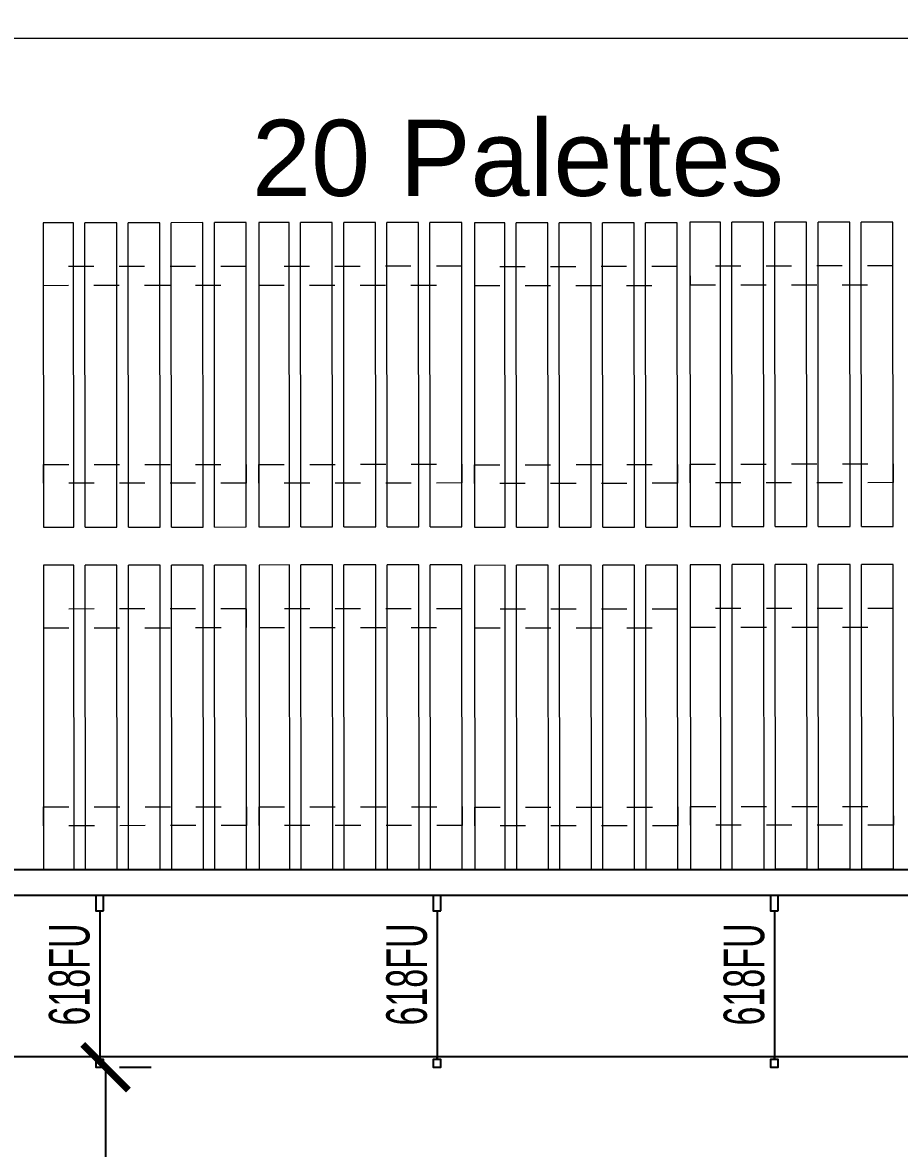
# Model space of a CAD drawing. Header units: millimetres. Extents: x 15590 to 15992, y 1055 to 1132.
# Drawn here: x 15899.816 to 15903.273, y 1106.07 to 1110.509 of the extents above; entities that cross this region are included whole.
import ezdxf
from ezdxf.enums import TextEntityAlignment as Align

# ---------------------------------------------------------------- set-up
doc = ezdxf.new("R2010")
doc.units = ezdxf.units.MM
doc.header["$MEASUREMENT"] = 0
doc.linetypes.add('CACHE2', pattern=[0.1875, 0.125, -0.0625])
doc.layers.get('0').update_dxf_attribs({"lineweight": 9})
for name, color, linetype in [('FAMILLES', 8, 'Continuous'), ('gondole', 6, 'Continuous'), ('Mobilier', 252, 'Continuous')]:
    doc.layers.add(name, color=color, linetype=linetype)
doc.styles.add('Arial', font='arial.ttf')
doc.styles.get("Standard").update_dxf_attribs({"font": 'swiss.ttf', "height": 0.2})
doc.dimstyles.get("Standard").update_dxf_attribs({"dimtxt": 0.2, "dimasz": 0.18, "dimexe": 0.18, "dimexo": 0.0625, "dimgap": 0.05, "dimtad": 1, "dimzin": 4, "dimdsep": 46, "dimtxsty": 'Standard', "dimblk": 'ARCHTICK', "dimcen": 0.09, "dimadec": 0, "dimazin": 0, "dimtfac": 1, "dimtofl": 0, "dimtmove": 0, "dimatfit": 3, "dimfxl": 1, "dimtolj": 1, "dimtzin": 0, "dimarcsym": 0})

# ---------------------------------------------------------------- blocks, each defined once
blk = doc.blocks.new('M618FU-1330')
for points in [[(-0.6365, 1.345), (-0.6465, 1.345), (-0.6465, 1.36), (-0.6765, 1.36), (-0.6765, 1.33), (-0.6465, 1.33), (-0.6465, 1.345), (-0.6365, 1.345)], [(-0.06, 1.345), (-0.6365, 1.345)], [(-0.636, 0.015), (-0.636, 1.345)], [(-0.6365, 0.015), (-0.6465, 0.015), (-0.6465, 0.03), (-0.6765, 0.03), (-0.6765, 0), (-0.6465, 0), (-0.6465, 0.015), (-0.6365, 0.015)], [(-0.06, 0.015), (-0.6365, 0.015)]]:
    blk.add_lwpolyline(points)
for points in [[(-0.06, 1.33), (0, 1.33), (0, 1.36), (-0.06, 1.36)], [(-0.06, 0), (0, 0), (0, 0.03), (-0.06, 0.03)]]:
    blk.add_lwpolyline(points, close=True)
at = {"color": 7, "lineweight": 25}
blk.add_lwpolyline([(0, 0.03), (0, 1.33)], dxfattribs=at)
at = {"color": 151, "lineweight": 15, "width": 0.6}
blk.add_text('618FU', height=0.16, dxfattribs=at).set_placement((-0.1097, 0.1351), align=Align.MIDDLE_RIGHT)
blk = doc.blocks.new('_ArchTick')
at = {"color": 0, "linetype": 'ByBlock', "const_width": 0.15}
blk.add_lwpolyline([(-0.5, -0.5), (0.5, 0.5)], dxfattribs=at)
blk = doc.blocks.new('*D435')
at = {"color": 0, "lineweight": -2, "transparency": 16777216}
for p, q in [((15900.1435, 1106.3903), (15900.1435, 1104.2457)), ((15900.1975, 1106.3903), (15900.3235, 1106.3903)), ((15900.2891, 1104.2457), (15899.9635, 1104.2457))]:
    blk.add_line(p, q, dxfattribs=at)
at = {"layer": 'DEFPOINTS', "color": 0, "transparency": 16777216}
for p in [(15900.135, 1106.3903), (15900.1435, 1104.2457), (15900.3516, 1104.2457)]:
    blk.add_point(p, dxfattribs=at)
at = {"color": 0, "lineweight": -2, "transparency": 16777216, "xscale": 0.18, "yscale": 0.18, "zscale": 0.18}
for p, rotation in [((15900.1435, 1106.3903), 90), ((15900.1435, 1104.2457), 270)]:
    blk.add_blockref('_ArchTick', p, dxfattribs=dict(at, rotation=rotation))
at = {"color": 0, "transparency": 16777216, "insert": (15899.9935, 1105.318), "char_height": 0.2, "attachment_point": 5, "rotation": 90}
blk.add_mtext('\\A1;2.14', dxfattribs=at)
blk = doc.blocks.new('A$C29413FD8')
at = {"layer": 'Mobilier', "color": 34, "linetype": 'Continuous', "lineweight": 9}
for p, q in [((0.125, 1.2), (0, 1.2)), ((0, 1.2), (0, 0)), ((0.125, 1.2), (0.125, 0)), ((0.295, 1.2), (0.17, 1.2)), ((0.17, 1.2), (0.17, 0)), ((0.295, 1.2), (0.295, 0)), ((0.465, 1.2), (0.34, 1.2)), ((0.34, 1.2), (0.34, 0)), ((0.465, 1.2), (0.465, 0)), ((0.635, 1.2), (0.51, 1.2)), ((0.51, 1.2), (0.51, 0)), ((0.635, 1.2), (0.635, 0)), ((0.8, 1.2), (0.68, 1.2)), ((0.68, 1.2), (0.68, 0)), ((0.8, 0), (0.8, 1.2)), ((0, 0), (0.125, 0)), ((0.17, 0), (0.295, 0)), ((0.34, 0), (0.465, 0)), ((0.51, 0), (0.635, 0)), ((0.68, 0), (0.8, 0))]:
    blk.add_line(p, q, dxfattribs=at)
at = {"layer": 'Mobilier', "color": 34, "linetype": 'CACHE2', "lineweight": 9, "ltscale": 0.8}
for points in [[(0, 1.0272), (0.8, 1.0272), (0.8, 0.9533), (0, 0.9533)], [(0, 0.1728), (0.8, 0.1728), (0.8, 0.2467), (0, 0.2467)]]:
    blk.add_lwpolyline(points, close=True, dxfattribs=at)

msp = doc.modelspace()

# ---------------------------------------------------------------- linework, layer by layer
for p, q in [((15906.6348, 1107.1694), (15896.7685, 1107.1694)), ((15907.38, 1107.0668), (15896.7685, 1107.0668))]:
    msp.add_line(p, q)
msp.add_lwpolyline([(15908.4239, 1110.4463), (15899.769, 1110.4463), (15899.7693, 1107.1686), (15908.4242, 1107.1686)], close=True)
msp.add_circle((15910.6295, 1093.1562), 38.4411)

# ---------------------------------------------------------------- block references
at = {"rotation": 180.046047387986}
for p in [(15900.6971, 1109.7202), (15901.5471, 1109.7209), (15902.3971, 1109.7196), (15903.2471, 1109.7222), (15900.6981, 1108.3702), (15901.5481, 1108.3709), (15902.3981, 1108.3696), (15903.2481, 1108.3722)]:
    msp.add_blockref('A$C29413FD8', p, dxfattribs=at)
at = {"layer": 'gondole', "rotation": 90}
for p in [(15900.135, 1107.0668), (15901.465, 1107.0668), (15902.795, 1107.0668), (15904.125, 1107.0668)]:
    msp.add_blockref('M618FU-1330', p, dxfattribs=at)

# ---------------------------------------------------------------- texts
at = {"layer": 'FAMILLES', "color": 0, "insert": (15900.7202, 1110.1255), "char_height": 0.3, "width": 7.361437, "attachment_point": 1, "style": 'Arial'}
msp.add_mtext('20 Palettes', dxfattribs=at)

# ---------------------------------------------------------------- dimensions: what is measured, and where the dimension line sits
dim = msp.add_linear_dim(base=(15900.1435, 1104.2457), p1=(15900.135, 1106.3903), p2=(15900.3516, 1104.2457), angle=90, dimstyle='Standard')
dim.commit()
dim.dimension.update_dxf_attribs({"geometry": '*D435', "text_midpoint": (15899.9935, 1105.318)})

doc.saveas('drawing.dxf')
